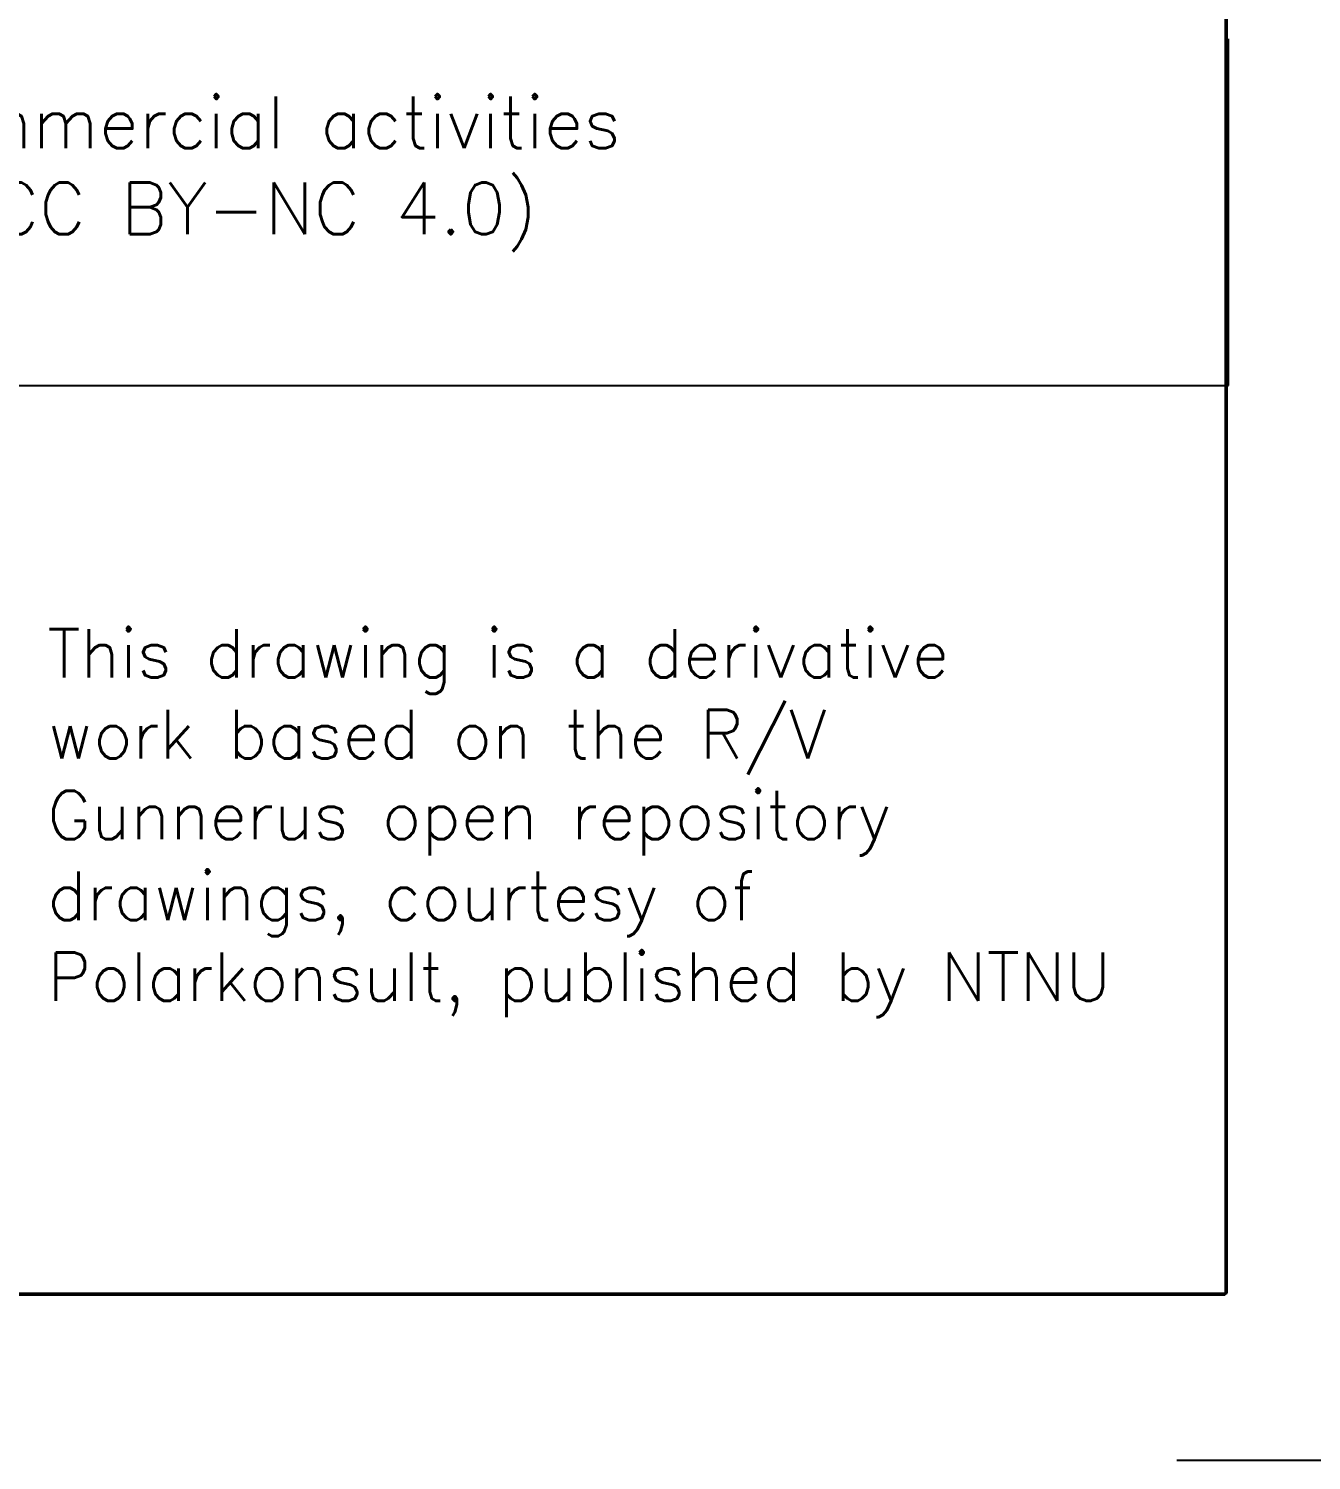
# Model space of a CAD drawing. Extents: x -86245 to 167090, y -69122 to 58950.
# Drawn here: x 37132 to 40965, y -500 to 3777 of the extents above; entities that cross this region are included whole.
import ezdxf
from ezdxf.enums import TextEntityAlignment as Align

# ---------------------------------------------------------------- set-up
doc = ezdxf.new("R2010")
doc.units = 0
doc.header["$LTSCALE"] = 250
doc.layers.get('0').update_dxf_attribs({"linetype": 'CONTINUOUS'})
doc.layers.add('Rev A11', color=7, linetype='CONTINUOUS')
doc.layers.add('S0CO1', color=1, linetype='CONTINUOUS')
doc.styles.add('ROMANS', font='romans.shx', dxfattribs={"height": 125})

# ---------------------------------------------------------------- blocks, each defined once
blk = doc.blocks.new('R-A0')
at = {"color": 2}
blk.add_lwpolyline([(650, 0), (0, 0), (0, 650)], dxfattribs=at)
blk = doc.blocks.new('A$C775A635E')
at = {"layer": 'S0CO1', "color": 6}
blk.add_lwpolyline([(0, 0), (0, 58450), (-41050, 58450), (-41050, 0)], close=True, dxfattribs=at)
at = {"layer": 'S0CO1', "rotation": 90}
blk.add_blockref('R-A0', (500, -500), dxfattribs=at)
blk = doc.blocks.new('TF-2')
at = {"color": 1, "transparency": 33554687}
for p in [(0, 87.276), (-175, 0)]:
    blk.add_line(p, (0, 0), dxfattribs=at)
at = {"color": 4, "transparency": 33554687}
for p, q in [((0.163, 45.344), (0.163, 62.62)), ((-167.837, 45.344), (0.163, 45.344))]:
    blk.add_line(p, q, dxfattribs=at)
at = {"color": 4, "transparency": 33554687, "style": 'ROMANS', "width": 1.5}
for tag, p in [('PROSJ', (-118.505, 73.949)), ('DRAWING', (-117.319, 67.819))]:
    blk.add_attdef(tag, text='', height=3, dxfattribs=at).set_placement(p, align=Align.MIDDLE)
at = {"color": 4, "transparency": 33554687, "style": 'ROMANS'}
for tag, p in [('SCALE', (-56.642, 73.215)), ('SHEET', (-23.606, 73.082))]:
    blk.add_attdef(tag, text='', height=2.2, dxfattribs=at).set_placement(p, align=Align.MIDDLE)
at = {"color": 3, "transparency": 33554687, "style": 'ROMANS'}
for tag, p in [('SCALE2', (-57.398, 69.851)), ('SCALE3', (-57.356, 67.08))]:
    blk.add_attdef(tag, text='', height=1.5, dxfattribs=at).set_placement(p, align=Align.MIDDLE)

msp = doc.modelspace()

# ---------------------------------------------------------------- block references
at = {"layer": 'Rev A11', "xscale": 59.92264314209993, "yscale": 59.92264314209993, "zscale": 59.92264314209993}
msp.add_blockref('TF-2', (40707.584, -5.852), dxfattribs=at)
at = {"layer": 'S0CO1', "linetype": 'ByBlock'}
msp.add_blockref('A$C775A635E', (40713.595, 0), dxfattribs=at)

# ---------------------------------------------------------------- texts
at = {"color": 1, "transparency": 33554687, "attachment_point": 1, "style": 'ROMANS'}
for s, insert, char_height, width in [('{\\Fromans|c129;O}pen use for research/teaching and other non-commercial activities\\P{\\Fromans|c129;Commercial use is not permitted without approval} ({\\Fromans|c129;CC BY-}NC{\\Fromans|c129; 4.0})', (31531.954, 3574.415), 154.246327, 8650.50142), ('This drawing is a derivative work based on the R/V Gunnerus open repository drawings, courtesy of Polarkonsult, published by NTNU', (37188.504, 1983.524), 144.88093, 3474.61744)]:
    msp.add_mtext(s, dxfattribs=dict(at, insert=insert, char_height=char_height, width=width))

doc.saveas('drawing.dxf')
